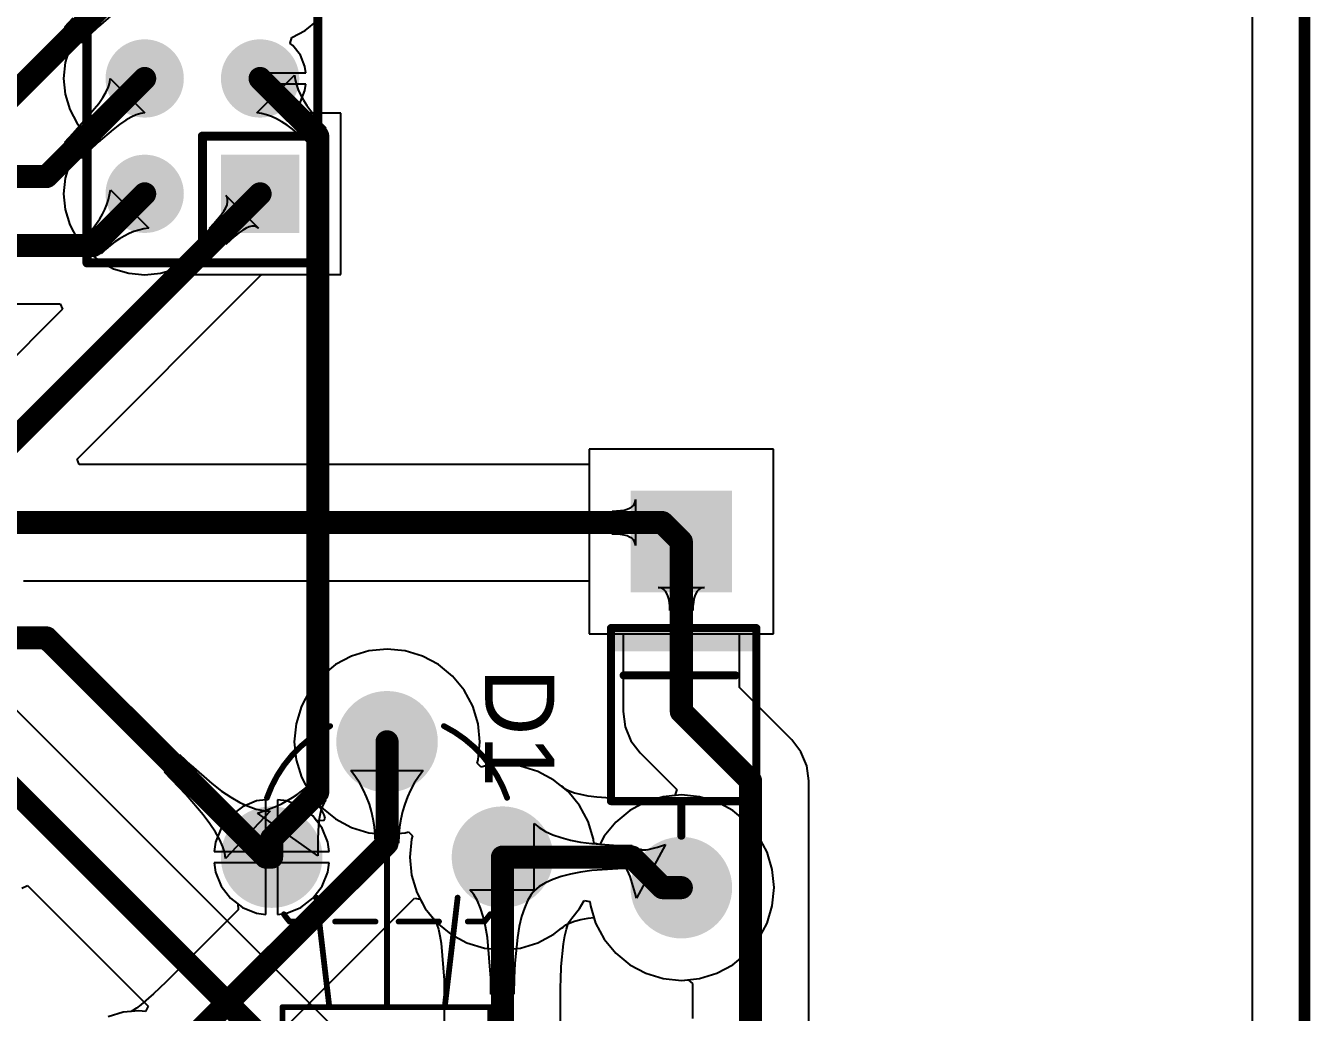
# Model space of a CAD drawing. Header units: millimetres. Extents: x 0 to 190, y 0 to 100.
# Drawn here: x 161.97 to 190.25, y 43.95 to 65.68 of the extents above; entities that cross this region are included whole.
import ezdxf

# ---------------------------------------------------------------- set-up
doc = ezdxf.new("R2010")
doc.units = ezdxf.units.MM
for name, color, linetype in [('BottomLayer', 5, 'Continuous'), ('BottomOverlay', 54, 'Continuous'), ('BottomSolder', 6, 'Continuous'), ('KeepOutLayer', 6, 'Continuous'), ('MultiLayer', 9, 'Continuous'), ('PadHoleLayer', 156, 'Continuous'), ('TopLayer', 1, 'Continuous'), ('TopOverlay', 2, 'Continuous'), ('TopSolder', 216, 'Continuous')]:
    doc.layers.add(name, color=color, linetype=linetype)

msp = doc.modelspace()

# ---------------------------------------------------------------- hatches: boundary and pattern name
at = {"layer": 'BottomLayer'}
h = msp.add_hatch(color=5, dxfattribs=at)
edge = h.paths.add_edge_path()
edge.add_arc((164.592, 64.51599999999999), 0.7599984799999999, 0, 360)
h = msp.add_hatch(color=5, dxfattribs=at)
edge = h.paths.add_edge_path()
edge.add_arc((167.132, 64.51599999999999), 0.7599984799999999, 0, 360)
h = msp.add_hatch(color=5, dxfattribs=at)
edge = h.paths.add_edge_path()
edge.add_arc((164.592, 61.97599999999999), 0.7599984799999999, 0, 360)
for points in [[(166.37200025, 61.21600024999999), (166.37200025, 62.73599975), (167.89199975, 62.73599975), (167.89199975, 61.21600024999999)], [(177.41899492, 55.33466708), (177.41899492, 53.30266707999999), (175.38699492, 53.30266707999999), (175.38699492, 55.33466708)]]:
    msp.add_hatch(color=5, dxfattribs=at).paths.add_polyline_path(points)
h = msp.add_hatch(color=5, dxfattribs=at)
edge = h.paths.add_edge_path()
edge.add_arc((169.926, 49.911), 1.016, 0, 360)
h = msp.add_hatch(color=5, dxfattribs=at)
edge = h.paths.add_edge_path()
edge.add_arc((167.386, 47.371), 1.016, 0, 360)
h = msp.add_hatch(color=5, dxfattribs=at)
edge = h.paths.add_edge_path()
edge.add_arc((172.466, 47.371), 1.016, 0, 360)
h = msp.add_hatch(color=5, dxfattribs=at)
edge = h.paths.add_edge_path()
edge.add_arc((176.40299492, 46.69866707999999), 1.016, 0, 360)
at = {"layer": 'BottomSolder'}
h = msp.add_hatch(color=6, dxfattribs=at)
edge = h.paths.add_edge_path()
edge.add_arc((164.592, 64.51599999999999), 0.8615984799999999, 0, 360)
h = msp.add_hatch(color=6, dxfattribs=at)
edge = h.paths.add_edge_path()
edge.add_arc((167.132, 64.51599999999999), 0.8615984799999999, 0, 360)
h = msp.add_hatch(color=6, dxfattribs=at)
edge = h.paths.add_edge_path()
edge.add_arc((164.592, 61.97599999999999), 0.8615984799999999, 0, 360)
for points in [[(166.27040025, 61.11440024999999), (166.27040025, 62.83759975), (167.99359975, 62.83759975), (167.99359975, 61.11440024999999)], [(177.52059492, 55.43626707999999), (177.52059492, 53.20106707999999), (175.28539492, 53.20106707999999), (175.28539492, 55.43626707999999)]]:
    msp.add_hatch(color=6, dxfattribs=at).paths.add_polyline_path(points)
h = msp.add_hatch(color=6, dxfattribs=at)
edge = h.paths.add_edge_path()
edge.add_arc((169.926, 49.911), 1.1176, 0, 360)
h = msp.add_hatch(color=6, dxfattribs=at)
edge = h.paths.add_edge_path()
edge.add_arc((167.386, 47.371), 1.1176, 0, 360)
h = msp.add_hatch(color=6, dxfattribs=at)
edge = h.paths.add_edge_path()
edge.add_arc((172.466, 47.371), 1.1176, 0, 360)
h = msp.add_hatch(color=6, dxfattribs=at)
edge = h.paths.add_edge_path()
edge.add_arc((176.40299492, 46.69866707999999), 1.1176, 0, 360)
at = {"layer": 'MultiLayer'}
h = msp.add_hatch(color=9, dxfattribs=at)
edge = h.paths.add_edge_path()
edge.add_arc((164.592, 64.51599999999999), 0.7599984799999999, 0, 360)
h = msp.add_hatch(color=9, dxfattribs=at)
edge = h.paths.add_edge_path()
edge.add_arc((167.132, 64.51599999999999), 0.7599984799999999, 0, 360)
h = msp.add_hatch(color=9, dxfattribs=at)
edge = h.paths.add_edge_path()
edge.add_arc((164.592, 61.97599999999999), 0.7599984799999999, 0, 360)
for points in [[(166.37200025, 61.21600024999999), (166.37200025, 62.73599975), (167.89199975, 62.73599975), (167.89199975, 61.21600024999999)], [(177.41899492, 55.33466708), (177.41899492, 53.30266707999999), (175.38699492, 53.30266707999999), (175.38699492, 55.33466708)]]:
    msp.add_hatch(color=9, dxfattribs=at).paths.add_polyline_path(points)
h = msp.add_hatch(color=9, dxfattribs=at)
edge = h.paths.add_edge_path()
edge.add_arc((169.926, 49.911), 1.016, 0, 360)
h = msp.add_hatch(color=9, dxfattribs=at)
edge = h.paths.add_edge_path()
edge.add_arc((167.386, 47.371), 1.016, 0, 360)
h = msp.add_hatch(color=9, dxfattribs=at)
edge = h.paths.add_edge_path()
edge.add_arc((172.466, 47.371), 1.016, 0, 360)
h = msp.add_hatch(color=9, dxfattribs=at)
edge = h.paths.add_edge_path()
edge.add_arc((176.40299492, 46.69866707999999), 1.016, 0, 360)
at = {"layer": 'PadHoleLayer'}
h = msp.add_hatch(color=156, dxfattribs=at)
edge = h.paths.add_edge_path()
edge.add_arc((164.592, 64.51599999999999), 0.50999898, 0, 360)
h = msp.add_hatch(color=156, dxfattribs=at)
edge = h.paths.add_edge_path()
edge.add_arc((167.132, 64.51599999999999), 0.50999898, 0, 360)
h = msp.add_hatch(color=156, dxfattribs=at)
edge = h.paths.add_edge_path()
edge.add_arc((164.592, 61.97599999999999), 0.50999898, 0, 360)
h = msp.add_hatch(color=156, dxfattribs=at)
edge = h.paths.add_edge_path()
edge.add_arc((167.132, 61.97599999999999), 0.50999898, 0, 360)
h = msp.add_hatch(color=156, dxfattribs=at)
edge = h.paths.add_edge_path()
edge.add_arc((176.40299492, 54.31866708), 0.4445, 0, 360)
h = msp.add_hatch(color=156, dxfattribs=at)
edge = h.paths.add_edge_path()
edge.add_arc((169.926, 49.911), 0.4571999999999999, 0, 360)
h = msp.add_hatch(color=156, dxfattribs=at)
edge = h.paths.add_edge_path()
edge.add_arc((167.386, 47.371), 0.4571999999999999, 0, 360)
h = msp.add_hatch(color=156, dxfattribs=at)
edge = h.paths.add_edge_path()
edge.add_arc((172.466, 47.371), 0.4571999999999999, 0, 360)
h = msp.add_hatch(color=156, dxfattribs=at)
edge = h.paths.add_edge_path()
edge.add_arc((176.40299492, 46.69866707999999), 0.4445, 0, 360)
at = {"layer": 'TopLayer'}
h = msp.add_hatch(color=1, dxfattribs=at)
edge = h.paths.add_edge_path()
edge.add_arc((164.592, 64.51599999999999), 0.7599984799999999, 0, 360)
h = msp.add_hatch(color=1, dxfattribs=at)
edge = h.paths.add_edge_path()
edge.add_arc((167.132, 64.51599999999999), 0.7599984799999999, 0, 360)
h = msp.add_hatch(color=1, dxfattribs=at)
edge = h.paths.add_edge_path()
edge.add_arc((164.592, 61.97599999999999), 0.7599984799999999, 0, 360)
for points in [[(166.37200025, 61.21600024999999), (166.37200025, 62.73599975), (167.89199975, 62.73599975), (167.89199975, 61.21600024999999)], [(177.41899492, 55.33466708), (177.41899492, 53.30266707999999), (175.38699492, 53.30266707999999), (175.38699492, 55.33466708)]]:
    msp.add_hatch(color=1, dxfattribs=at).paths.add_polyline_path(points)
h = msp.add_hatch(color=1, dxfattribs=at)
edge = h.paths.add_edge_path()
edge.add_arc((169.926, 49.911), 1.016, 0, 360)
h = msp.add_hatch(color=1, dxfattribs=at)
edge = h.paths.add_edge_path()
edge.add_arc((167.386, 47.371), 1.016, 0, 360)
h = msp.add_hatch(color=1, dxfattribs=at)
edge = h.paths.add_edge_path()
edge.add_arc((172.466, 47.371), 1.016, 0, 360)
h = msp.add_hatch(color=1, dxfattribs=at)
edge = h.paths.add_edge_path()
edge.add_arc((176.40299492, 46.69866707999999), 1.016, 0, 360)
at = {"layer": 'TopOverlay'}
msp.add_hatch(color=2, dxfattribs=at).paths.add_polyline_path([(174.85400132, 52.41366708), (174.85400132, 51.90566708), (178.05399492, 51.90566708), (178.05399492, 52.41366708)])
at = {"layer": 'TopSolder'}
h = msp.add_hatch(color=216, dxfattribs=at)
edge = h.paths.add_edge_path()
edge.add_arc((164.592, 64.51599999999999), 0.8615984799999999, 0, 360)
h = msp.add_hatch(color=216, dxfattribs=at)
edge = h.paths.add_edge_path()
edge.add_arc((167.132, 64.51599999999999), 0.8615984799999999, 0, 360)
h = msp.add_hatch(color=216, dxfattribs=at)
edge = h.paths.add_edge_path()
edge.add_arc((164.592, 61.97599999999999), 0.8615984799999999, 0, 360)
for points in [[(166.27040025, 61.11440024999999), (166.27040025, 62.83759975), (167.99359975, 62.83759975), (167.99359975, 61.11440024999999)], [(177.52059492, 55.43626707999999), (177.52059492, 53.20106707999999), (175.28539492, 53.20106707999999), (175.28539492, 55.43626707999999)]]:
    msp.add_hatch(color=216, dxfattribs=at).paths.add_polyline_path(points)
h = msp.add_hatch(color=216, dxfattribs=at)
edge = h.paths.add_edge_path()
edge.add_arc((169.926, 49.911), 1.1176, 0, 360)
h = msp.add_hatch(color=216, dxfattribs=at)
edge = h.paths.add_edge_path()
edge.add_arc((167.386, 47.371), 1.1176, 0, 360)
h = msp.add_hatch(color=216, dxfattribs=at)
edge = h.paths.add_edge_path()
edge.add_arc((172.466, 47.371), 1.1176, 0, 360)
h = msp.add_hatch(color=216, dxfattribs=at)
edge = h.paths.add_edge_path()
edge.add_arc((176.40299492, 46.69866707999999), 1.1176, 0, 360)

# ---------------------------------------------------------------- linework, layer by layer
at = {"layer": 'BottomLayer'}
for p, q in [((188.96613464, 98.92313718), (188.96614226, 1.1752961)), ((163.89496558, 65.93555266), (163.56659946, 65.65533986)), ((162.8310942, 65.65430354), (163.02122082, 65.84844335999999)), ((163.19030354, 65.29509420000001), (162.8310942, 65.65430354)), ((163.56659946, 65.65533986), (163.19030354, 65.29509420000001)), ((168.12346614, 65.57216756), (168.3938974, 65.7941026)), ((167.79366492, 65.2903698), (167.832532, 65.41666113999999)), ((167.832532, 65.41666113999999), (168.12346614, 65.57216756)), ((167.79303246, 65.28688746), (167.79366492, 65.2903698)), ((167.85519134, 65.23919134), (167.79303246, 65.28688746)), ((168.01772594, 65.02737312), (167.85519134, 65.23919134)), ((168.11989998, 64.7807061), (168.01772594, 65.02737312)), ((168.13802796, 64.643), (168.11989998, 64.7807061)), ((163.82194566, 64.43018102), (163.83199898, 64.51647498)), ((163.83199898, 64.51647498), (164.59247498, 63.75599898)), ((167.132, 64.389), (167.132, 64.643)), ((167.132, 64.643), (168.13802796, 64.643)), ((163.67173514, 64.09939935999999), (163.74181374, 64.22164194)), ((163.74181374, 64.22164194), (163.79188476, 64.33190334)), ((163.79188476, 64.33190334), (163.82194566, 64.43018102)), ((168.13802796, 64.389), (167.132, 64.389)), ((168.01772594, 64.00462688), (168.11989998, 64.2512939)), ((168.11989998, 64.2512939), (168.13802796, 64.389)), ((163.02122082, 63.30844335999999), (163.58164896, 63.96517305999999)), ((163.58164896, 63.96517305999999), (163.67173514, 64.09939935999999)), ((167.92132786, 63.87899847999999), (168.01772594, 64.00462688)), ((164.29764194, 63.66581374), (164.17539936, 63.59573514)), ((164.40790334, 63.71588475999999), (164.29764194, 63.66581374)), ((164.50618102, 63.74594566), (164.40790334, 63.71588475999999)), ((164.59247498, 63.75599898), (164.50618102, 63.74594566)), ((167.98395918, 63.75199848), (167.92132786, 63.87899847999999)), ((168.90799848, 63.75199848), (167.98395918, 63.75199848)), ((168.90799848, 60.20000151999999), (168.90799848, 63.75199848)), ((163.89496558, 63.39555266), (163.56659946, 63.11533985999999)), ((164.04117306, 63.50564896), (163.89496558, 63.39555266)), ((164.17539936, 63.59573514), (164.04117306, 63.50564896)), ((162.8310942, 63.11430353999999), (163.02122082, 63.30844335999999)), ((163.19030354, 62.7550942), (162.8310942, 63.11430353999999)), ((163.56659946, 63.11533985999999), (163.19030354, 62.7550942)), ((163.79357132, 61.8479967), (163.81982476, 61.95691444)), ((163.81982476, 61.95691444), (163.83745998, 62.06694216)), ((163.83745998, 62.06694216), (164.68294216, 61.22145998)), ((166.40378708, 61.89795596), (166.37504952, 61.93747073999999)), ((166.37504952, 61.93747073999999), (167.09347074, 61.21904951999999)), ((163.7152174, 61.63348607999999), (163.7587022, 61.74018639999999)), ((163.7587022, 61.74018639999999), (163.79357132, 61.8479967)), ((166.33194318, 61.59262764), (166.37504952, 61.6680631)), ((166.37504952, 61.6680631), (166.40378708, 61.73631289999999)), ((166.41815586, 61.8512606), (166.40378708, 61.89795596)), ((166.40378708, 61.73631289999999), (166.41815586, 61.79737703999999)), ((166.41815586, 61.79737703999999), (166.41815586, 61.8512606)), ((163.53306384, 61.32003992), (163.60239822, 61.42341284)), ((163.60239822, 61.42341284), (163.66311438, 61.52789573999999)), ((163.66311438, 61.52789573999999), (163.7152174, 61.63348607999999)), ((166.1164191, 61.32321999999999), (166.2744706, 61.51000905999999)), ((166.2744706, 61.51000905999999), (166.33194318, 61.59262764)), ((163.27336408, 61.01657849999999), (163.36854804, 61.11662402)), ((163.36854804, 61.11662402), (163.45511378, 61.21777698)), ((163.45511378, 61.21777698), (163.53306384, 61.32003992)), ((164.24948354, 61.09921739999999), (164.1438932, 61.04711692)), ((164.35618386, 61.1427022), (164.24948354, 61.09921739999999)), ((164.46399416, 61.17757131999999), (164.35618386, 61.1427022)), ((164.5729119, 61.20382475999999), (164.46399416, 61.17757131999999)), ((164.68294216, 61.22145998), (164.5729119, 61.20382475999999)), ((166.01584018, 61.21904951999999), (166.1164191, 61.32321999999999)), ((166.37504952, 60.85984017999999), (166.01584018, 61.21904951999999)), ((166.66600906, 61.11847059999999), (166.57620736, 61.04662923999999)), ((166.74862764, 61.17594318), (166.66600906, 61.11847059999999)), ((166.8240631, 61.21904951999999), (166.74862764, 61.17594318)), ((166.8923129, 61.24778708), (166.8240631, 61.21904951999999)), ((166.95337704, 61.26215586), (166.8923129, 61.24778708)), ((167.0072606, 61.26215586), (166.95337704, 61.26215586)), ((167.05395596, 61.24778708), (167.0072606, 61.26215586)), ((167.09347074, 61.21904951999999), (167.05395596, 61.24778708)), ((163.63257596, 60.65736662), (163.27336408, 61.01657849999999)), ((163.83377444, 60.83911632), (163.73261894, 60.75255058)), ((163.93603738, 60.91706637999999), (163.83377444, 60.83911632)), ((164.0394103, 60.98639821999999), (163.93603738, 60.91706637999999)), ((164.1438932, 61.04711692), (164.0394103, 60.98639821999999)), ((166.57620736, 61.04662923999999), (166.37504952, 60.85984017999999)), ((163.73261894, 60.75255058), (163.63257596, 60.65736662)), ((163.10283864, 56.13529032), (167.1296378, 60.16208948)), ((167.1296378, 60.16208948), (167.17046576, 60.20000151999999)), ((167.17046576, 60.20000151999999), (168.90799848, 60.20000151999999)), ((127.97719388, 59.556015), (162.73453102, 59.556015)), ((162.78313392, 59.43868223999999), (160.15074396, 56.80629227999999)), ((162.73453102, 59.556015), (162.78313392, 59.43868223999999)), ((178.43499492, 56.35066707999999), (174.37099492, 56.35066707999999)), ((174.37099492, 56.35066707999999), (174.37099492, 56.01795756)), ((178.43499492, 52.28666707999999), (178.43499492, 56.35066707999999)), ((163.15144154, 56.01795756), (163.10283864, 56.13529032)), ((174.37099492, 56.01795756), (163.15144154, 56.01795756)), ((175.3470966, 55.11546), (175.372649, 55.15356000000001)), ((175.372649, 55.15356000000001), (175.38798044, 55.19673999999999)), ((175.38798044, 55.19673999999999), (175.39309092, 55.24499999999999)), ((175.39309092, 55.24499999999999), (175.39309092, 54.22899999999999)), ((174.88204292, 54.991), (174.97914204, 54.99353999999999)), ((174.88204292, 54.483), (174.88204292, 54.991)), ((174.97914204, 54.99353999999999), (175.0660202, 55.00116)), ((175.0660202, 55.00116), (175.1426774, 55.01386)), ((175.1426774, 55.01386), (175.20911364, 55.03164)), ((175.20911364, 55.03164), (175.26532892, 55.0545)), ((175.26532892, 55.0545), (175.31132324, 55.08244)), ((175.31132324, 55.08244), (175.3470966, 55.11546)), ((174.97914204, 54.48045999999999), (174.88204292, 54.483)), ((175.0660202, 54.47284), (174.97914204, 54.48045999999999)), ((175.1426774, 54.46014), (175.0660202, 54.47284)), ((175.20911364, 54.44236), (175.1426774, 54.46014)), ((175.26532892, 54.4195), (175.20911364, 54.44236)), ((175.31132324, 54.39156), (175.26532892, 54.4195)), ((175.3470966, 54.35853999999999), (175.31132324, 54.39156)), ((175.372649, 54.32043999999999), (175.3470966, 54.35853999999999)), ((175.38798044, 54.27725999999999), (175.372649, 54.32043999999999)), ((175.39309092, 54.22899999999999), (175.38798044, 54.27725999999999)), ((161.925, 53.45604244), (174.37099492, 53.45604244)), ((174.37099492, 53.45604244), (174.37099492, 52.28666707999999)), ((175.94325492, 53.30063507999999), (175.89499492, 53.30571507999999)), ((175.89499492, 53.30571507999999), (176.91099492, 53.30571507999999)), ((175.98643492, 53.28539507999999), (175.94325492, 53.30063507999999)), ((176.02453492, 53.25999508), (175.98643492, 53.28539507999999)), ((176.05755492, 53.22443508), (176.02453492, 53.25999508)), ((176.08549492, 53.17871508), (176.05755492, 53.22443508)), ((176.10835492, 53.12283508), (176.08549492, 53.17871508)), ((176.72049492, 53.17871508), (176.69763492, 53.12283508)), ((176.74843492, 53.22443508), (176.72049492, 53.17871508)), ((176.78145492, 53.25999508), (176.74843492, 53.22443508)), ((176.81955492, 53.28539507999999), (176.78145492, 53.25999508)), ((176.86273492, 53.30063507999999), (176.81955492, 53.28539507999999)), ((176.91099492, 53.30571507999999), (176.86273492, 53.30063507999999)), ((176.12613492, 53.05679507999999), (176.10835492, 53.12283508)), ((176.13883492, 52.98059507999999), (176.12613492, 53.05679507999999)), ((176.14645492, 52.89423507999999), (176.13883492, 52.98059507999999)), ((176.14899492, 52.79771507999999), (176.14645492, 52.89423507999999)), ((176.65953492, 52.89423507999999), (176.65699492, 52.79771507999999)), ((176.66715492, 52.98059507999999), (176.65953492, 52.89423507999999)), ((176.67985492, 53.05679507999999), (176.66715492, 52.98059507999999)), ((176.69763492, 53.12283508), (176.67985492, 53.05679507999999)), ((176.65699492, 52.79771507999999), (176.14899492, 52.79771507999999)), ((174.37099492, 52.28666707999999), (175.12203736, 52.28666707999999)), ((175.12203736, 52.28666707999999), (175.12203736, 50.57403398)), ((177.68395248, 51.10462474000001), (177.68395248, 52.28666707999999)), ((177.68395248, 52.28666707999999), (178.43499492, 52.28666707999999)), ((169.14462488, 51.79740719999999), (168.79161822, 51.60872076)), ((169.52765942, 51.91359949999999), (169.14462488, 51.79740719999999)), ((169.926, 51.95283234), (169.52765942, 51.91359949999999)), ((170.32434058, 51.91359949999999), (169.926, 51.95283234)), ((170.70737512, 51.79740719999999), (170.32434058, 51.91359949999999)), ((171.06038178, 51.60872076), (170.70737512, 51.79740719999999)), ((168.79161822, 51.60872076), (168.48220558, 51.35479441999999)), ((171.36979442, 51.35479441999999), (171.06038178, 51.60872076)), ((168.48220558, 51.35479441999999), (168.22827924, 51.04538178)), ((171.62372076, 51.04538178), (171.36979442, 51.35479441999999)), ((168.22827924, 51.04538178), (168.0395928, 50.69237512)), ((171.8124072, 50.69237512), (171.62372076, 51.04538178)), ((178.83276908, 49.95580813999999), (177.68395248, 51.10462474000001)), ((168.0395928, 50.69237512), (167.9234005, 50.30934058)), ((171.9285995, 50.30934058), (171.8124072, 50.69237512)), ((175.12203736, 50.57403398), (175.16568472, 50.24249794)), ((167.9234005, 50.30934058), (167.88416766, 49.911)), ((171.96783234, 49.911), (171.9285995, 50.30934058)), ((175.16568472, 50.24249794), (175.29365246, 49.9335552)), ((167.88416766, 49.911), (167.9234005, 49.51265942)), ((171.9285995, 49.51265942), (171.96783234, 49.911)), ((175.29365246, 49.9335552), (175.49722076, 49.66825982)), ((179.03633738, 49.69051276), (178.83276908, 49.95580813999999)), ((165.03001538, 49.24077528), (165.35628854, 49.63292334)), ((165.35628854, 49.63292334), (165.60438812, 49.39236756)), ((167.9234005, 49.51265942), (168.0395928, 49.12962488)), ((171.90715174, 49.44195598), (171.9285995, 49.51265942)), ((175.49722076, 49.66825982), (176.3068356, 48.85864497999999)), ((179.16430512, 49.38157002), (179.03633738, 49.69051276)), ((165.50692324, 48.74145192), (165.03001538, 49.24077528)), ((165.60438812, 49.39236756), (166.06858074, 48.98853803999999)), ((169.23422084, 49.13962486), (169.13153118, 49.27769418)), ((169.13153118, 49.27769418), (170.72046882, 49.27769418)), ((170.72046882, 49.27769418), (170.61777916, 49.13962486)), ((171.99695598, 49.35215174), (171.90715174, 49.44195598)), ((172.06765942, 49.3735995), (171.99695598, 49.35215174)), ((172.466, 49.41283234), (172.06765942, 49.3735995)), ((172.86434058, 49.3735995), (172.466, 49.41283234)), ((173.24737512, 49.2574072), (172.86434058, 49.3735995)), ((173.60038178, 49.06872076), (173.24737512, 49.2574072)), ((179.20795248, 49.05003397999999), (179.16430512, 49.38157002)), ((166.06858074, 48.98853803999999), (166.28467124, 48.82526176)), ((168.0395928, 49.12962488), (168.22827924, 48.77661822)), ((169.32610026, 48.9966254), (169.23422084, 49.13962486)), ((169.40717198, 48.84869072), (169.32610026, 48.9966254)), ((170.52589974, 48.9966254), (170.44482802, 48.84869072)), ((170.61777916, 49.13962486), (170.52589974, 48.9966254)), ((173.76240584, 48.93575176), (173.60038178, 49.06872076)), ((173.80214414, 48.91161414), (173.76240584, 48.93575176)), ((179.20795248, 30.81101026), (179.20795248, 49.05003397999999)), ((165.87942186, 48.3017068), (165.50692324, 48.74145192)), ((166.28467124, 48.82526176), (166.4900912, 48.68774869999999)), ((166.4900912, 48.68774869999999), (166.68484062, 48.57599631999999)), ((167.259, 48.63523674), (167.05446396, 48.6083102)), ((167.259, 47.498), (167.259, 48.63523674)), ((167.71753604, 48.6083102), (167.513, 48.63523674)), ((167.513, 48.63523674), (167.513, 47.371)), ((168.22827924, 48.77661822), (168.28870838, 48.70298362)), ((168.28870838, 48.70298362), (168.30925952, 48.66612314)), ((168.30925952, 48.66612314), (168.39102212, 48.5561894)), ((169.47743092, 48.69582082), (169.40717198, 48.84869072)), ((169.53688216, 48.53801824), (169.47743092, 48.69582082)), ((170.37456908, 48.69582082), (170.31511784, 48.53801824)), ((170.44482802, 48.84869072), (170.37456908, 48.69582082)), ((173.86360452, 48.86224162), (173.80214414, 48.91161414)), ((173.8923243, 48.84494676), (173.86360452, 48.86224162)), ((173.95557538, 48.81602631999999), (173.8923243, 48.84494676)), ((174.05439154, 48.78166012), (173.95557538, 48.81602631999999)), ((174.1877771, 48.74669194), (174.05439154, 48.78166012)), ((174.35422076, 48.71449998), (174.1877771, 48.74669194)), ((174.54145178, 48.68885868), (174.35422076, 48.71449998)), ((175.04523284, 48.65410132), (174.54145178, 48.68885868)), ((175.18419116, 48.65195755999999), (175.04523284, 48.65410132)), ((175.31827014, 48.65195755999999), (175.18419116, 48.65195755999999)), ((175.64980618, 48.6083102), (175.31827014, 48.65195755999999)), ((175.75803558, 48.6338245), (175.73885858, 48.6252139)), ((175.81001922, 48.64222427999999), (175.75803558, 48.6338245)), ((176.00465434, 48.70126658), (175.81001922, 48.64222427999999)), ((176.25950778, 48.72636686), (176.00465434, 48.70126658)), ((176.3068356, 48.85864497999999), (176.25950778, 48.72636686)), ((167.35714052, 48.38659105999999), (166.37047498, 47.33993834)), ((166.74552122, 48.48034246), (166.48022584, 48.27677416)), ((166.68484062, 48.57599631999999), (166.86892204, 48.49000461999999)), ((167.05446396, 48.6083102), (166.74552122, 48.48034246)), ((166.86892204, 48.49000461999999), (167.04233038, 48.4297736)), ((167.04233038, 48.4297736), (167.20507072, 48.39530072)), ((167.20507072, 48.39530072), (167.35714052, 48.38659105999999)), ((168.02647878, 48.48034246), (167.71753604, 48.6083102)), ((168.29177416, 48.27677416), (168.02647878, 48.48034246)), ((168.39102212, 48.5561894), (168.44462374, 48.47276309999999)), ((168.44462374, 48.47276309999999), (168.49113114, 48.38789916)), ((168.49113114, 48.38789916), (168.53120726, 48.30070603999999)), ((169.5855257, 48.37528298), (169.53688216, 48.53801824)), ((169.623359, 48.2076125), (169.5855257, 48.37528298)), ((170.2664743, 48.37528298), (170.228641, 48.2076125)), ((170.31511784, 48.53801824), (170.2664743, 48.37528298)), ((175.66414956, 48.60236914), (175.64980618, 48.6083102)), ((175.71827188, 48.62102036), (175.66414956, 48.60236914)), ((175.73885858, 48.6252139), (175.71827188, 48.62102036)), ((166.02651834, 48.10417607999999), (165.87942186, 48.3017068)), ((166.14751378, 47.92153991999999), (166.02651834, 48.10417607999999)), ((166.48022584, 48.27677416), (166.27665754, 48.01147878)), ((168.3653732, 48.18085867999999), (168.29177416, 48.27677416)), ((168.52373204, 48.16963696), (168.3653732, 48.18085867999999)), ((168.53605866, 48.18166894), (168.52373204, 48.16963696)), ((168.53120726, 48.30070603999999), (168.55840558, 48.22850907999999)), ((168.55840558, 48.22850907999999), (168.53605866, 48.18166894)), ((169.65038206, 48.03500933999999), (169.623359, 48.2076125)), ((170.228641, 48.2076125), (170.20161794, 48.03500933999999)), ((173.16036234, 46.62930221999999), (173.16036234, 48.11269778)), ((173.16036234, 48.11269778), (173.27571136, 48.02003603999999)), ((166.24240818, 47.75379831999999), (166.14751378, 47.92153991999999)), ((166.27665754, 48.01147878), (166.1486898, 47.70253604)), ((169.66659488, 47.85747096), (169.65038206, 48.03500933999999)), ((169.672, 47.6749999), (169.66659488, 47.85747096)), ((170.18540512, 47.85747096), (170.18, 47.6749999)), ((170.20161794, 48.03500933999999), (170.18540512, 47.85747096)), ((173.27571136, 48.02003603999999), (173.4133819, 47.93712789999999)), ((173.4133819, 47.93712789999999), (173.57337142, 47.86397336)), ((173.57337142, 47.86397336), (173.75568246, 47.80057241999999)), ((173.75568246, 47.80057241999999), (173.96031248, 47.74692508)), ((166.1486898, 47.70253604), (166.12176326, 47.498)), ((166.311199, 47.60095128), (166.24240818, 47.75379831999999)), ((166.35388624, 47.46299879999999), (166.311199, 47.60095128)), ((170.18, 47.6749999), (169.672, 47.6749999)), ((173.96031248, 47.74692508), (174.18726402, 47.70303134)), ((174.18726402, 47.70303134), (174.43653454, 47.66889373999999)), ((174.43653454, 47.66889373999999), (175.0020376, 47.6298768)), ((175.0020376, 47.6298768), (175.31827014, 47.625)), ((175.1386642, 47.19139406), (175.49787608, 47.55060594)), ((175.31827014, 47.625), (175.31827014, 47.117)), ((176.05215742, 47.65217037999999), (175.41366746, 46.467395)), ((175.49787608, 47.55060594), (175.51689052, 47.53814978)), ((175.51689052, 47.53814978), (175.54399486, 47.53071773999999)), ((175.54399486, 47.53071773999999), (175.57919418, 47.52831235999999)), ((175.57919418, 47.52831235999999), (175.62248594, 47.5309311)), ((175.62248594, 47.5309311), (175.6738676, 47.5385765)), ((175.6738676, 47.5385765), (175.7333417, 47.55124348)), ((175.7333417, 47.55124348), (175.87656468, 47.59165742)), ((175.87656468, 47.59165742), (176.05215742, 47.65217037999999)), ((166.12176326, 47.498), (167.259, 47.498)), ((167.386, 47.244), (166.12176326, 47.244)), ((166.12176326, 47.244), (166.1486898, 47.03946396)), ((166.37047498, 47.33993834), (166.35388624, 47.46299879999999)), ((167.513, 47.371), (167.386, 47.371)), ((167.386, 47.371), (167.386, 47.244)), ((166.1486898, 47.03946396), (166.27665754, 46.73052122)), ((173.75568246, 46.94142758), (173.57337142, 46.87802664)), ((173.96031248, 46.99507491999999), (173.75568246, 46.94142758)), ((174.18726402, 47.03896865999999), (173.96031248, 46.99507491999999)), ((174.43653454, 47.07310626), (174.18726402, 47.03896865999999)), ((175.0020376, 47.1121232), (174.43653454, 47.07310626)), ((175.31827014, 47.117), (175.0020376, 47.1121232)), ((175.16625876, 47.15931132), (175.1386642, 47.19139406)), ((175.19383046, 47.11826746), (175.16625876, 47.15931132)), ((175.24891544, 47.00930654), (175.19383046, 47.11826746)), ((175.27642618, 46.9413844), (175.24891544, 47.00930654)), ((175.38626086, 46.58011258), (175.27642618, 46.9413844)), ((166.27665754, 46.73052122), (166.48022584, 46.46522584)), ((173.27571136, 46.72196396), (173.16036234, 46.62930221999999)), ((173.4133819, 46.8048721), (173.27571136, 46.72196396)), ((173.57337142, 46.87802664), (173.4133819, 46.8048721)), ((166.48022584, 46.46522584), (166.64398472, 46.3395695)), ((166.78387776, 42.72132934), (170.52949892, 46.4669505)), ((170.52949892, 46.4669505), (170.65512478, 46.44831452)), ((170.65512478, 46.44831452), (170.76827924, 46.23661822)), ((175.41366746, 46.467395), (175.38626086, 46.58011258)), ((166.65229052, 46.21283874), (165.05463306, 44.61518128)), ((166.64398472, 46.3395695), (166.65229052, 46.21283874)), ((170.76827924, 46.23661822), (171.02220558, 45.92720558)), ((171.02220558, 45.92720558), (171.33161822, 45.67327924)), ((173.60038178, 45.67327924), (173.762416, 45.80625585999999)), ((173.762416, 45.80625585999999), (173.80214414, 45.8303884)), ((173.80214414, 45.8303884), (173.86360198, 45.87975838)), ((173.86360198, 45.87975838), (173.89231668, 45.89704816)), ((173.89231668, 45.89704816), (173.95557538, 45.92597368)), ((173.95557538, 45.92597368), (174.05439916, 45.96034242)), ((174.05439916, 45.96034242), (174.18776948, 45.99530806)), ((174.18776948, 45.99530806), (174.35422076, 46.02750002)), ((174.35422076, 46.02750002), (174.47801274, 46.04445452)), ((174.47801274, 46.04445452), (174.51658772, 45.91729195999999)), ((174.51658772, 45.91729195999999), (174.70527416, 45.56428529999999)), ((171.33161822, 45.67327924), (171.68462488, 45.48459279999999)), ((173.24737512, 45.48459279999999), (173.60038178, 45.67327924)), ((174.70527416, 45.56428529999999), (174.9592005, 45.25487266)), ((171.68462488, 45.48459279999999), (172.06765942, 45.3684005)), ((172.06765942, 45.3684005), (172.466, 45.32916766)), ((172.466, 45.32916766), (172.86434058, 45.3684005)), ((172.86434058, 45.3684005), (173.24737512, 45.48459279999999)), ((174.9592005, 45.25487266), (175.26861314, 45.00094632)), ((175.26861314, 45.00094632), (175.6216198, 44.81225987999999)), ((175.6216198, 44.81225987999999), (176.00465434, 44.69606758)), ((176.00465434, 44.69606758), (176.40299492, 44.65683474)), ((176.40299492, 44.65683474), (176.55193544, 44.67150324)), ((176.55193544, 44.67150324), (176.64603736, 44.58621511999999)), ((165.05463306, 44.61518128), (164.7853702, 44.35725952)), ((176.64603736, 44.58621511999999), (176.64603736, 43.82073786)), ((164.5070116, 44.11924628), (164.4097169, 44.04573614)), ((164.7853702, 44.35725952), (164.5070116, 44.11924628)), ((164.11880308, 43.954446), (163.78591068, 43.85346322)), ((164.29490382, 43.97178912), (164.11880308, 43.954446)), ((164.33030634, 43.9922031), (164.29490382, 43.97178912)), ((164.4097169, 44.04573614), (164.33030634, 43.9922031))]:
    msp.add_line(p, q, dxfattribs=at)
at = {"layer": 'BottomLayer', "const_width": 0.508}
for points in [[(161.29, 63.75399999999999), (164.592, 67.056)], [(162.433, 62.357), (164.592, 64.51599999999999)], [(127.889, 62.357), (162.433, 62.357)], [(159.893, 54.73699999999999), (167.132, 61.97599999999999)], [(163.45297002, 60.83697255999999), (164.59199746, 61.97599999999999)], [(164.59199746, 61.97599999999999), (164.592, 61.97599999999999)], [(127.44660312, 60.83697255999999), (163.45297002, 60.83697255999999)], [(159.893, 54.73699999999999), (175.984662, 54.73699999999999)], [(175.984662, 54.73699999999999), (176.40299492, 54.31866708)], [(176.40299492, 50.57403398), (176.40299492, 54.31866708)], [(152.78473888, 52.197), (162.433, 52.197)], [(162.433, 52.197), (167.259, 47.371)], [(176.40299492, 50.57403398), (177.92699492, 49.05003397999999)], [(169.926, 47.6749999), (169.926, 49.911)], [(177.92699492, 30.81101026), (177.92699492, 49.05003397999999)], [(164.465, 42.2139999), (169.926, 47.6749999)], [(167.259, 47.371), (167.386, 47.371)], [(172.466, 47.371), (175.31827014, 47.371)], [(175.31827014, 47.371), (175.99060306, 46.69866707999999)], [(175.99060306, 46.69866707999999), (176.40299492, 46.69866707999999)]]:
    msp.add_lwpolyline(points, dxfattribs=at)
at = {"layer": 'BottomLayer', "const_width": 0.254}
for points in [[(164.465, 64.51599999999999, 1), (164.719, 64.51599999999999, 1)], [(162.306, 62.357, 1), (162.56, 62.357, 1)], [(162.306, 62.357, 1), (162.56, 62.357, 1)], [(164.46499746, 61.97599999999999, 1), (164.71899746, 61.97599999999999, 1)], [(164.46499746, 61.97599999999999, 1), (164.71899746, 61.97599999999999, 1)], [(164.465, 61.97599999999999, 1), (164.719, 61.97599999999999, 1)], [(167.005, 61.97599999999999, 1), (167.259, 61.97599999999999, 1)], [(163.32597002, 60.83697255999999, 1), (163.57997002, 60.83697255999999, 1)], [(163.32597002, 60.83697255999999, 1), (163.57997002, 60.83697255999999, 1)], [(175.857662, 54.73699999999999, 1), (176.111662, 54.73699999999999, 1)], [(175.857662, 54.73699999999999, 1), (176.111662, 54.73699999999999, 1)], [(176.27599492, 54.31866708, 1), (176.52999492, 54.31866708, 1)], [(176.27599492, 54.31866708, 1), (176.52999492, 54.31866708, 1)], [(162.306, 52.197, 1), (162.56, 52.197, 1)], [(162.306, 52.197, 1), (162.56, 52.197, 1)], [(176.27599492, 50.57403398, 1), (176.52999492, 50.57403398, 1)], [(176.27599492, 50.57403398, 1), (176.52999492, 50.57403398, 1)], [(169.799, 49.911, 1), (170.053, 49.911, 1)], [(177.79999492, 49.05003397999999, 1), (178.05399492, 49.05003397999999, 1)], [(177.79999492, 49.05003397999999, 1), (178.05399492, 49.05003397999999, 1)], [(169.799, 47.6749999, 1), (170.053, 47.6749999, 1)], [(169.799, 47.6749999, 1), (170.053, 47.6749999, 1)], [(167.132, 47.371, 1), (167.386, 47.371, 1)], [(167.132, 47.371, 1), (167.386, 47.371, 1)], [(167.259, 47.371, 1), (167.513, 47.371, 1)], [(172.339, 47.371, 1), (172.593, 47.371, 1)], [(175.19127014, 47.371, 1), (175.44527014, 47.371, 1)], [(175.19127014, 47.371, 1), (175.44527014, 47.371, 1)], [(175.86360306, 46.69866707999999, 1), (176.11760306, 46.69866707999999, 1)], [(175.86360306, 46.69866707999999, 1), (176.11760306, 46.69866707999999, 1)], [(176.27599492, 46.69866707999999, 1), (176.52999492, 46.69866707999999, 1)]]:
    msp.add_lwpolyline(points, format="xyb", close=True, dxfattribs=at)
at = {"layer": 'BottomOverlay', "const_width": 0.1999996}
for points in [[(163.322, 60.45614528), (163.322, 86.35617984)], [(168.402, 60.45614528), (168.402, 86.35617984)], [(165.862, 60.45614528), (165.862, 63.246)], [(165.862, 63.246), (168.402, 63.246)], [(163.322, 60.45614528), (168.402, 60.45614528)]]:
    msp.add_lwpolyline(points, dxfattribs=at)
at = {"layer": 'BottomOverlay', "const_width": 0.0999998}
for points in [[(165.8120001, 63.246, 1), (165.9119999, 63.246, 1)], [(165.8120001, 63.246, 1), (165.9119999, 63.246, 1)], [(168.3520001, 63.246, 1), (168.4519999, 63.246, 1)], [(163.2720001, 60.45614528, 1), (163.3719999, 60.45614528, 1)], [(163.2720001, 60.45614528, 1), (163.3719999, 60.45614528, 1)], [(165.8120001, 60.45614528, 1), (165.9119999, 60.45614528, 1)], [(168.3520001, 60.45614528, 1), (168.4519999, 60.45614528, 1)], [(168.3520001, 60.45614528, 1), (168.4519999, 60.45614528, 1)]]:
    msp.add_lwpolyline(points, format="xyb", close=True, dxfattribs=at)
at = {"layer": 'KeepOutLayer', "const_width": 0.254}
msp.add_lwpolyline([(190.11899746, 100.076), (190.11900508, 0.02243328)], dxfattribs=at)
at = {"layer": 'TopLayer'}
for p, q in [((188.96613464, 98.92313718), (188.96614226, 1.1752961)), ((163.25748146, 65.68940634), (163.10816756, 65.50746613999999)), ((168.12346614, 65.57216756), (168.3938974, 65.7941026)), ((163.10816756, 65.50746613999999), (162.94325298, 65.19893234)), ((167.79366492, 65.2903698), (167.832532, 65.41666113999999)), ((167.832532, 65.41666113999999), (168.12346614, 65.57216756)), ((162.94325298, 65.19893234), (162.8416987, 64.86415525999999)), ((167.79303246, 65.28688746), (167.79366492, 65.2903698)), ((167.85519134, 65.23919134), (167.79303246, 65.28688746)), ((168.01772594, 65.02737312), (167.85519134, 65.23919134)), ((162.8416987, 64.86415525999999), (162.8074087, 64.51599999999999)), ((168.11989998, 64.7807061), (168.01772594, 65.02737312)), ((168.13802796, 64.643), (168.11989998, 64.7807061)), ((162.8074087, 64.51599999999999), (162.8416987, 64.16784474)), ((167.0596862, 63.7594483), (167.8885517, 64.5883138)), ((167.132, 64.389), (167.132, 64.643)), ((167.132, 64.643), (168.13802796, 64.643)), ((167.8885517, 64.5883138), (167.90439622, 64.483234)), ((167.90439622, 64.483234), (167.93207714, 64.37571072)), ((168.13802796, 64.389), (167.132, 64.389)), ((167.93207714, 64.37571072), (167.97159446, 64.26574649999999)), ((167.97159446, 64.26574649999999), (168.02294564, 64.15334134)), ((168.01772594, 64.00462688), (168.11989998, 64.2512939)), ((168.11989998, 64.2512939), (168.13802796, 64.389)), ((162.8416987, 64.16784474), (162.94325298, 63.83306765999999)), ((167.92132786, 63.87899847999999), (168.01772594, 64.00462688)), ((168.02294564, 64.15334134), (168.08613322, 64.03849016)), ((168.08613322, 64.03849016), (168.1611572, 63.92119803999999)), ((168.1611572, 63.92119803999999), (168.24801504, 63.80146244)), ((162.94325298, 63.83306765999999), (163.10816756, 63.52453386)), ((167.164766, 63.74360377999999), (167.0596862, 63.7594483)), ((167.27228928, 63.71592286), (167.164766, 63.74360377999999)), ((167.3822535, 63.67640553999999), (167.27228928, 63.71592286)), ((167.49465866, 63.62505436), (167.3822535, 63.67640553999999)), ((167.60950984, 63.56186678), (167.49465866, 63.62505436)), ((167.98395918, 63.75199848), (167.92132786, 63.87899847999999)), ((168.90799848, 63.75199848), (167.98395918, 63.75199848)), ((168.24801504, 63.80146244), (168.45723992, 63.55466587999999)), ((168.90799848, 60.20000151999999), (168.90799848, 63.75199848)), ((163.10816756, 63.52453386), (163.25748146, 63.34259365999999)), ((163.25748146, 63.34259365999999), (163.32448158, 63.246)), ((167.72680196, 63.4868428), (167.60950984, 63.56186678)), ((167.84653756, 63.39998496), (167.72680196, 63.4868428)), ((168.09333412, 63.19076008), (167.84653756, 63.39998496)), ((168.57960696, 63.42760491999999), (168.22039508, 63.06839304)), ((168.45723992, 63.55466587999999), (168.57960696, 63.42760491999999)), ((163.25748146, 63.14940634), (163.10816756, 62.96746613999999)), ((163.32448158, 63.246), (163.25748146, 63.14940634)), ((168.22039508, 63.06839304), (168.09333412, 63.19076008)), ((163.10816756, 62.96746613999999), (162.94325298, 62.65893234)), ((162.94325298, 62.65893234), (162.8416987, 62.32415525999999)), ((162.8416987, 62.32415525999999), (162.8074087, 61.97599999999999)), ((162.8074087, 61.97599999999999), (162.8416987, 61.62784474)), ((162.8416987, 61.62784474), (162.94325298, 61.29306765999999)), ((162.94325298, 61.29306765999999), (163.10816756, 60.98453386)), ((163.10816756, 60.98453386), (163.3301026, 60.71410259999999)), ((163.3301026, 60.71410259999999), (163.60053386, 60.49216756)), ((163.60053386, 60.49216756), (163.90906766, 60.32725298)), ((163.90906766, 60.32725298), (164.24384474, 60.2256987)), ((164.24384474, 60.2256987), (164.592, 60.19140869999999)), ((164.592, 60.19140869999999), (164.94015526, 60.2256987)), ((164.94015526, 60.2256987), (165.22899898, 60.31331854)), ((165.22899898, 60.31331854), (165.35600152, 60.24199534)), ((165.35600152, 60.24199534), (165.35600152, 60.20000151999999)), ((165.35600152, 60.20000151999999), (168.90799848, 60.20000151999999)), ((178.43499492, 56.35066707999999), (174.37099492, 56.35066707999999)), ((174.37099492, 56.35066707999999), (174.37099492, 52.28666707999999)), ((178.43499492, 52.28666707999999), (178.43499492, 56.35066707999999)), ((170.08530626, 42.29224206), (159.78988108, 52.58766723999999)), ((174.37099492, 52.28666707999999), (178.43499492, 52.28666707999999)), ((169.14462488, 51.79740719999999), (168.79161822, 51.60872076)), ((169.52765942, 51.91359949999999), (169.14462488, 51.79740719999999)), ((169.926, 51.95283234), (169.52765942, 51.91359949999999)), ((170.32434058, 51.91359949999999), (169.926, 51.95283234)), ((170.70737512, 51.79740719999999), (170.32434058, 51.91359949999999)), ((171.06038178, 51.60872076), (170.70737512, 51.79740719999999)), ((168.79161822, 51.60872076), (168.48220558, 51.35479441999999)), ((171.36979442, 51.35479441999999), (171.06038178, 51.60872076)), ((168.48220558, 51.35479441999999), (168.22827924, 51.04538178)), ((171.62372076, 51.04538178), (171.36979442, 51.35479441999999)), ((168.22827924, 51.04538178), (168.0395928, 50.69237512)), ((171.8124072, 50.69237512), (171.62372076, 51.04538178)), ((168.0395928, 50.69237512), (167.9234005, 50.30934058)), ((171.9285995, 50.30934058), (171.8124072, 50.69237512)), ((167.9234005, 50.30934058), (167.88416766, 49.911)), ((171.96783234, 49.911), (171.9285995, 50.30934058)), ((167.88416766, 49.911), (167.9234005, 49.51265942)), ((171.9285995, 49.51265942), (171.96783234, 49.911)), ((167.9234005, 49.51265942), (168.0395928, 49.12962488)), ((171.90715174, 49.44195598), (171.9285995, 49.51265942)), ((171.99695598, 49.35215174), (171.90715174, 49.44195598)), ((172.06765942, 49.3735995), (171.99695598, 49.35215174)), ((172.466, 49.41283234), (172.06765942, 49.3735995)), ((172.86434058, 49.3735995), (172.466, 49.41283234)), ((173.24737512, 49.2574072), (172.86434058, 49.3735995)), ((173.60038178, 49.06872076), (173.24737512, 49.2574072)), ((168.0395928, 49.12962488), (168.22827924, 48.77661822)), ((168.13672494, 48.8983782), (168.22039508, 48.97699882)), ((168.22039508, 48.97699882), (168.57960696, 48.61778693999999)), ((173.90979442, 48.81479442), (173.60038178, 49.06872076)), ((167.259, 48.63523674), (167.05446396, 48.6083102)), ((167.259, 47.498), (167.259, 48.63523674)), ((167.71753604, 48.6083102), (167.513, 48.63523674)), ((167.513, 48.63523674), (167.513, 47.498)), ((167.61618496, 48.5546527), (167.8448383, 48.68226992)), ((167.8448383, 48.68226992), (167.94894528, 48.75101502)), ((167.94894528, 48.75101502), (168.04624252, 48.82305195999999)), ((168.04624252, 48.82305195999999), (168.13672494, 48.8983782)), ((168.22827924, 48.77661822), (168.48220558, 48.46720558)), ((174.16372076, 48.50538178), (173.90979442, 48.81479442)), ((176.00465434, 48.70126658), (175.6216198, 48.58507427999999)), ((176.40299492, 48.74049942), (176.00465434, 48.70126658)), ((176.8013355, 48.70126658), (176.40299492, 48.74049942)), ((177.18437004, 48.58507427999999), (176.8013355, 48.70126658)), ((166.74552122, 48.48034246), (166.48022584, 48.27677416)), ((167.05446396, 48.6083102), (166.74552122, 48.48034246)), ((167.07713092, 48.33891272), (167.22211158, 48.38791186)), ((167.22211158, 48.38791186), (167.4916386, 48.49578058)), ((167.4916386, 48.49578058), (167.61618496, 48.5546527)), ((168.02647878, 48.48034246), (167.71753604, 48.6083102)), ((168.29177416, 48.27677416), (168.02647878, 48.48034246)), ((168.47779106, 48.42214598), (168.45307686, 48.32445758)), ((168.5071179, 48.5035987), (168.47779106, 48.42214598)), ((168.48220558, 48.46720558), (168.79161822, 48.21327924)), ((168.54105484, 48.56881066), (168.5071179, 48.5035987)), ((168.57960696, 48.61778693999999), (168.54105484, 48.56881066)), ((174.3524072, 48.15237511999999), (174.16372076, 48.50538178)), ((175.26861314, 48.39638784), (174.9592005, 48.1424615)), ((175.6216198, 48.58507427999999), (175.26861314, 48.39638784)), ((177.5373767, 48.39638784), (177.18437004, 48.58507427999999)), ((177.84678934, 48.1424615), (177.5373767, 48.39638784)), ((166.48022584, 48.27677416), (166.27665754, 48.01147878)), ((168.40165964, 47.39732456), (167.07713092, 48.33891272)), ((168.49534246, 48.01147878), (168.29177416, 48.27677416)), ((168.41748892, 48.08036358), (168.400349, 47.77132177999999)), ((168.43297784, 48.21052842), (168.41748892, 48.08036358)), ((168.45307686, 48.32445758), (168.43297784, 48.21052842)), ((168.79161822, 48.21327924), (169.14462488, 48.0245928)), ((174.4685995, 47.76934058), (174.3524072, 48.15237511999999)), ((174.9592005, 48.1424615), (174.70527416, 47.83304886)), ((178.10071568, 47.83304886), (177.84678934, 48.1424615)), ((166.27665754, 48.01147878), (166.1486898, 47.70253604)), ((168.6233102, 47.70253604), (168.49534246, 48.01147878)), ((169.14462488, 48.0245928), (169.52765942, 47.9084005)), ((169.52765942, 47.9084005), (169.926, 47.86916766)), ((169.926, 47.86916766), (170.32434058, 47.9084005)), ((170.32434058, 47.9084005), (170.39504402, 47.92984826)), ((170.39504402, 47.92984826), (170.48484826, 47.84004402)), ((170.48484826, 47.84004402), (170.4634005, 47.76934058)), ((174.70527416, 47.83304886), (174.60788548, 47.65084704)), ((178.28940212, 47.4800422), (178.10071568, 47.83304886)), ((166.1486898, 47.70253604), (166.12176326, 47.498)), ((168.400349, 47.77132177999999), (168.40165964, 47.39732456)), ((168.65023674, 47.498), (168.6233102, 47.70253604)), ((170.4634005, 47.76934058), (170.42416766, 47.371)), ((174.47772064, 47.6767398), (174.4685995, 47.76934058)), ((174.60788548, 47.65084704), (174.47772064, 47.6767398)), ((166.12176326, 47.498), (167.259, 47.498)), ((167.259, 47.244), (166.12176326, 47.244)), ((166.12176326, 47.244), (166.1486898, 47.03946396)), ((167.259, 46.10676326), (167.259, 47.244)), ((167.513, 47.498), (168.65023674, 47.498)), ((168.65023674, 47.244), (167.513, 47.244)), ((167.513, 47.244), (167.513, 46.10676326)), ((168.6233102, 47.03946396), (168.65023674, 47.244)), ((170.42416766, 47.371), (170.4634005, 46.97265942)), ((178.40559442, 47.09700766), (178.28940212, 47.4800422)), ((166.1486898, 47.03946396), (166.27665754, 46.73052122)), ((168.49534246, 46.73052122), (168.6233102, 47.03946396)), ((170.4634005, 46.97265942), (170.5795928, 46.58962488)), ((178.44482726, 46.69866707999999), (178.40559442, 47.09700766)), ((161.88642502, 46.68841817999999), (162.01106536, 46.74338632)), ((162.01106536, 46.74338632), (164.66549998, 44.0889517)), ((166.27665754, 46.73052122), (166.48022584, 46.46522584)), ((168.29177416, 46.46522584), (168.49534246, 46.73052122)), ((171.8354577, 46.54626962), (171.74713174, 46.65302582)), ((171.74713174, 46.65302582), (173.18486826, 46.65302582)), ((173.18486826, 46.65302582), (173.0965423, 46.54626962)), ((178.40559442, 46.3003265), (178.44482726, 46.69866707999999)), ((166.48022584, 46.46522584), (166.74552122, 46.26165753999999)), ((168.02647878, 46.26165753999999), (168.29177416, 46.46522584)), ((170.5795928, 46.58962488), (170.76827924, 46.23661822)), ((171.91448472, 46.41217286), (171.8354577, 46.54626962)), ((171.98421534, 46.25074062), (171.91448472, 46.41217286)), ((173.01751528, 46.41217286), (172.94778466, 46.25074062)), ((173.0965423, 46.54626962), (173.01751528, 46.41217286)), ((174.16372076, 46.23661822), (174.26110944, 46.41882003999999)), ((174.26110944, 46.41882003999999), (174.39127428, 46.39292727999999)), ((174.39127428, 46.39292727999999), (174.40039542, 46.3003265)), ((166.74552122, 46.26165753999999), (167.05446396, 46.1336898)), ((167.05446396, 46.1336898), (167.259, 46.10676326)), ((167.513, 46.10676326), (167.71753604, 46.1336898)), ((167.71753604, 46.1336898), (168.02647878, 46.26165753999999)), ((170.76827924, 46.23661822), (170.9410729, 46.02606746)), ((172.04464702, 46.06197036), (171.98421534, 46.25074062)), ((172.94778466, 46.25074062), (172.88735298, 46.06197036)), ((173.99092202, 46.02605983999999), (174.16372076, 46.23661822)), ((174.40039542, 46.3003265), (174.51658772, 45.91729195999999)), ((178.28940212, 45.91729195999999), (178.40559442, 46.3003265)), ((170.9410729, 46.02606746), (170.9575702, 45.99977084)), ((170.9575702, 45.99977084), (170.99396078, 45.95578819999999)), ((170.99396078, 45.95578819999999), (170.99911952, 45.94703535999999)), ((170.99911952, 45.94703535999999), (171.02354924, 45.89047971999999)), ((171.02354924, 45.89047971999999), (171.05656162, 45.78735063999999)), ((172.0957823, 45.84586208), (172.04464702, 46.06197036)), ((172.13762118, 45.60241832), (172.0957823, 45.84586208)), ((172.8362177, 45.84586208), (172.79437882, 45.60241832)), ((172.88735298, 46.06197036), (172.8362177, 45.84586208)), ((173.87543838, 45.78735318), (173.90845838, 45.89049496)), ((173.90845838, 45.89049496), (173.93287794, 45.94703028)), ((173.93287794, 45.94703028), (173.93804176, 45.95579328)), ((173.93804176, 45.95579328), (173.9744298, 45.99977338)), ((173.9744298, 45.99977338), (173.99092202, 46.02605983999999)), ((174.51658772, 45.91729195999999), (174.70527416, 45.56428529999999)), ((178.10071568, 45.56428529999999), (178.28940212, 45.91729195999999)), ((171.05656162, 45.78735063999999), (171.09121992, 45.64087392)), ((171.09121992, 45.64087392), (171.11963744, 45.4755377)), ((172.2073518, 44.70805638), (172.13762118, 45.60241832)), ((172.79437882, 45.60241832), (172.73859534, 45.03351419999999)), ((173.81062774, 45.46542596), (173.84077754, 45.64087137999999)), ((173.84077754, 45.64087137999999), (173.87543838, 45.78735318)), ((174.70527416, 45.56428529999999), (174.9592005, 45.25487266)), ((177.84678934, 45.25487266), (178.10071568, 45.56428529999999)), ((171.11963744, 45.4755377), (171.1831095, 44.66143976)), ((173.76121966, 44.96153822), (173.81062774, 45.46542596)), ((174.9592005, 45.25487266), (175.26861314, 45.00094632)), ((177.5373767, 45.00094632), (177.84678934, 45.25487266)), ((172.73859534, 45.03351419999999), (172.7246482, 44.70805638)), ((173.74912672, 44.67936708), (173.76121966, 44.96153822)), ((175.26861314, 45.00094632), (175.6216198, 44.81225987999999)), ((177.18437004, 44.81225987999999), (177.5373767, 45.00094632)), ((172.212, 44.35526308), (172.2073518, 44.70805638)), ((172.7246482, 44.70805638), (172.72, 44.35526308)), ((173.74695756, 44.51468872), (173.74912672, 44.67936708)), ((175.6216198, 44.81225987999999), (176.00465434, 44.69606758)), ((176.00465434, 44.69606758), (176.40299492, 44.65683474)), ((176.40299492, 44.65683474), (176.8013355, 44.69606758)), ((176.8013355, 44.69606758), (177.18437004, 44.81225987999999)), ((171.1831095, 44.66143976), (171.18504244, 44.51468872)), ((171.18504244, 44.51468872), (171.18504244, 41.70800903999999)), ((173.74695756, 42.2385998), (173.74695756, 44.51468872)), ((172.72, 44.35526308), (172.212, 44.35526308)), ((164.11880308, 43.954446), (163.78591068, 43.85346322)), ((164.465, 43.98854296), (164.11880308, 43.954446)), ((164.61119986, 43.97414369999999), (164.465, 43.98854296)), ((164.66549998, 44.0889517), (164.61119986, 43.97414369999999))]:
    msp.add_line(p, q, dxfattribs=at)
at = {"layer": 'TopLayer', "const_width": 0.508}
for points in [[(135.255, 75.31099999999999), (169.1795321, 41.38646789999999)], [(167.132, 64.51599999999999), (168.40000102, 63.24799898)], [(168.40000102, 48.79739288), (168.40000102, 63.24799898)], [(167.386, 47.78339186), (168.40000102, 48.79739288)], [(167.386, 47.371), (167.386, 47.78339186)], [(172.466, 41.70800903999999), (172.466, 47.371)]]:
    msp.add_lwpolyline(points, dxfattribs=at)
at = {"layer": 'TopLayer', "const_width": 0.254}
for points in [[(167.005, 64.51599999999999, 1), (167.259, 64.51599999999999, 1)], [(168.27300102, 63.24799898, 1), (168.52700102, 63.24799898, 1)], [(168.27300102, 63.24799898, 1), (168.52700102, 63.24799898, 1)], [(168.27300102, 48.79739288, 1), (168.52700102, 48.79739288, 1)], [(168.27300102, 48.79739288, 1), (168.52700102, 48.79739288, 1)], [(167.259, 47.78339186, 1), (167.513, 47.78339186, 1)], [(167.259, 47.78339186, 1), (167.513, 47.78339186, 1)], [(167.259, 47.371, 1), (167.513, 47.371, 1)], [(172.339, 47.371, 1), (172.593, 47.371, 1)]]:
    msp.add_lwpolyline(points, format="xyb", close=True, dxfattribs=at)
at = {"layer": 'TopOverlay'}
for points, const_width in [([(176.40299492, 52.41366708), (176.40299492, 53.17566708)], 0.1778), ([(174.85400132, 48.60366708), (174.85400132, 52.41366708)], 0.1778), ([(174.85400132, 52.41366708), (176.40299492, 52.41366708)], 0.1778), ([(175.99659492, 52.41366708), (176.40299492, 52.41366708)], 0.1778), ([(176.40299492, 52.41366708), (178.05399492, 52.41366708)], 0.1778), ([(176.40299492, 52.41366708), (176.93639492, 52.41366708)], 0.1778), ([(178.05399492, 48.60366708), (178.05399492, 52.41366708)], 0.1778), ([(175.13299492, 51.37226707999999), (177.59679492, 51.37226707999999)], 0.1778), ([(174.85400132, 48.60366708), (178.05399492, 48.60366708)], 0.1778), ([(176.40299492, 47.84166708), (176.40299492, 48.60366708)], 0.1778), ([(169.926, 44.06823292), (169.926, 48.514)], 0.127), ([(168.37252584, 46.4785329), (168.656, 44.069)], 0.127), ([(171.196, 44.069), (171.47947416, 46.4785329)], 0.127), ([(167.78107668, 45.9521941), (168.148, 45.9521941)], 0.127), ([(168.783, 45.9521941), (169.672, 45.9521941)], 0.127), ([(170.18, 45.9521941), (171.069, 45.9521941)], 0.127), ([(171.704, 45.9521941), (172.07092332, 45.9521941)], 0.127), ([(167.62595888, 39.62323292), (167.62595888, 44.06823292)], 0.127), ([(167.62595888, 44.06823292), (172.19795888, 44.06823292)], 0.127), ([(172.19795888, 39.62323292), (172.19795888, 44.06823292)], 0.127)]:
    msp.add_lwpolyline(points, dxfattribs=dict(at, const_width=const_width))
for points, const_width in [([(176.35854492, 53.17566708, 1), (176.44744492, 53.17566708, 1)], 0.08889999999999999), ([(174.80955132, 52.41366708, 1), (174.89845132, 52.41366708, 1)], 0.08889999999999999), ([(174.80955132, 52.41366708, 1), (174.89845132, 52.41366708, 1)], 0.08889999999999999), ([(175.95214492, 52.41366708, 1), (176.04104492, 52.41366708, 1)], 0.08889999999999999), ([(176.35854492, 52.41366708, 1), (176.44744492, 52.41366708, 1)], 0.08889999999999999), ([(176.35854492, 52.41366708, 1), (176.44744492, 52.41366708, 1)], 0.08889999999999999), ([(176.35854492, 52.41366708, 1), (176.44744492, 52.41366708, 1)], 0.08889999999999999), ([(176.35854492, 52.41366708, 1), (176.44744492, 52.41366708, 1)], 0.08889999999999999), ([(176.35854492, 52.41366708, 1), (176.44744492, 52.41366708, 1)], 0.08889999999999999), ([(176.89194492, 52.41366708, 1), (176.98084492, 52.41366708, 1)], 0.08889999999999999), ([(178.00954492, 52.41366708, 1), (178.09844492, 52.41366708, 1)], 0.08889999999999999), ([(178.00954492, 52.41366708, 1), (178.09844492, 52.41366708, 1)], 0.08889999999999999), ([(175.08854492, 51.37226707999999, 1), (175.17744492, 51.37226707999999, 1)], 0.08889999999999999), ([(177.55234492, 51.37226707999999, 1), (177.64124492, 51.37226707999999, 1)], 0.08889999999999999), ([(168.64205286, 50.25639682, 1), (168.70555286, 50.25639682, 1)], 0.0635), ([(171.14644714, 50.25639682, 1), (171.20994714, 50.25639682, 1)], 0.0635), ([(167.25144604, 48.67698164, 1), (167.31494604, 48.67698164, 1)], 0.0635), ([(172.53705396, 48.67698164, 1), (172.60055396, 48.67698164, 1)], 0.0635), ([(174.80955132, 48.60366708, 1), (174.89845132, 48.60366708, 1)], 0.08889999999999999), ([(174.80955132, 48.60366708, 1), (174.89845132, 48.60366708, 1)], 0.08889999999999999), ([(176.35854492, 48.60366708, 1), (176.44744492, 48.60366708, 1)], 0.08889999999999999), ([(178.00954492, 48.60366708, 1), (178.09844492, 48.60366708, 1)], 0.08889999999999999), ([(178.00954492, 48.60366708, 1), (178.09844492, 48.60366708, 1)], 0.08889999999999999), ([(169.89425, 48.514, 1), (169.95775, 48.514, 1)], 0.0635), ([(176.35854492, 47.84166708, 1), (176.44744492, 47.84166708, 1)], 0.08889999999999999), ([(168.34077584, 46.4785329, 1), (168.40427584, 46.4785329, 1)], 0.0635), ([(171.44772416, 46.4785329, 1), (171.51122416, 46.4785329, 1)], 0.0635), ([(167.62434852, 46.11262558, 1), (167.68784852, 46.11262558, 1)], 0.0635), ([(172.16415148, 46.11262558, 1), (172.22765148, 46.11262558, 1)], 0.0635), ([(167.74932668, 45.9521941, 1), (167.81282668, 45.9521941, 1)], 0.0635), ([(167.74932668, 45.9521941, 1), (167.81282668, 45.9521941, 1)], 0.0635), ([(168.11625, 45.9521941, 1), (168.17975, 45.9521941, 1)], 0.0635), ([(168.75125, 45.9521941, 1), (168.81475, 45.9521941, 1)], 0.0635), ([(169.64025, 45.9521941, 1), (169.70375, 45.9521941, 1)], 0.0635), ([(170.14825, 45.9521941, 1), (170.21175, 45.9521941, 1)], 0.0635), ([(171.03725, 45.9521941, 1), (171.10075, 45.9521941, 1)], 0.0635), ([(171.67225, 45.9521941, 1), (171.73575, 45.9521941, 1)], 0.0635), ([(172.03917332, 45.9521941, 1), (172.10267332, 45.9521941, 1)], 0.0635), ([(172.03917332, 45.9521941, 1), (172.10267332, 45.9521941, 1)], 0.0635), ([(167.59420888, 44.06823292, 1), (167.65770888, 44.06823292, 1)], 0.0635), ([(167.59420888, 44.06823292, 1), (167.65770888, 44.06823292, 1)], 0.0635), ([(168.62425, 44.069, 1), (168.68775, 44.069, 1)], 0.0635), ([(169.89425, 44.06823292, 1), (169.95775, 44.06823292, 1)], 0.0635), ([(171.16425, 44.069, 1), (171.22775, 44.069, 1)], 0.0635), ([(172.16620888, 44.06823292, 1), (172.22970888, 44.06823292, 1)], 0.0635), ([(172.16620888, 44.06823292, 1), (172.22970888, 44.06823292, 1)], 0.0635)]:
    msp.add_lwpolyline(points, format="xyb", close=True, dxfattribs=dict(at, const_width=const_width))
at = {"layer": 'TopOverlay', "const_width": 0.127}
for points in [[(167.28319604, 48.67698164, -0.1950365357640202), (168.67380286, 50.25639682)], [(171.17819714, 50.25639682, -0.19503653576402), (172.56880396, 48.67698164)], [(167.78107668, 45.9521941, -0.01816358051620639), (167.65609852, 46.11262558)], [(172.19590148, 46.11262558, -0.0181635805162065), (172.07092332, 45.9521941)]]:
    msp.add_lwpolyline(points, format="xyb", dxfattribs=at)

# ---------------------------------------------------------------- texts
at = {"layer": 'TopOverlay'}
msp.add_text('D1', height=1.524, rotation=270, dxfattribs=at).set_placement((172.0852413, 51.52433688))

doc.saveas('drawing.dxf')
